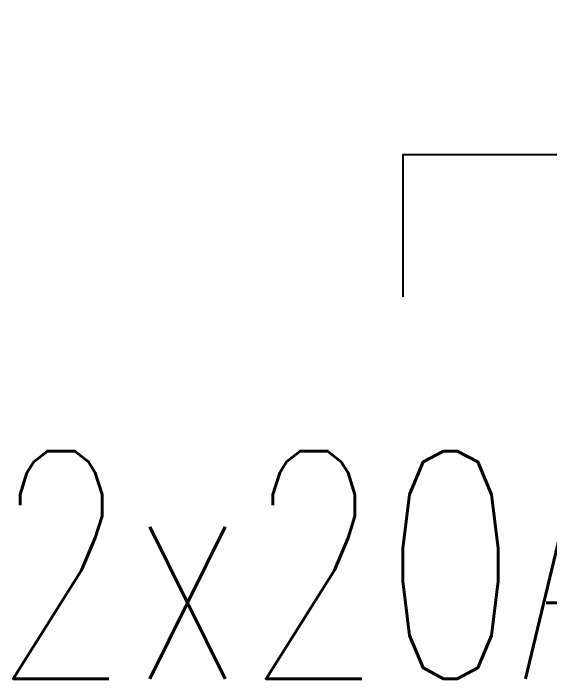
# Model space of a CAD drawing. Extents: x -14808 to 281570, y -29214 to 19989.
# Drawn here: x 355 to 826, y 9387 to 9972 of the extents above; entities that cross this region are included whole.
import ezdxf
from ezdxf.enums import TextEntityAlignment as Align

# ---------------------------------------------------------------- set-up
doc = ezdxf.new("R2010")
doc.units = 0
doc.header["$LTSCALE"] = 0.25
doc.layers.add('E-POWR-CIRC-NUMB', color=6, linetype='Continuous', lineweight=25)
doc.layers.add('E-POWR-CTRL-NUMB', color=6, linetype='Continuous', lineweight=25)
doc.layers.add('E-POWR-IDEN', color=101, linetype='Continuous')
doc.layers.add('e-powr-swch @ 100', color=191, linetype='Continuous')
doc.styles.add('DC_SIMPLEX', font='SIMPLEX.shx', dxfattribs={"width": 0.7})

# ---------------------------------------------------------------- blocks, each defined once
blk = doc.blocks.new('*U130')
blk.add_lwpolyline([(-2.25, -2.5), (-2.25, 0), (2.25, 0), (2.25, -2.5)], close=True)
blk.add_lwpolyline([(-2.25, -1.25), (-3.75, -1.25), (-3.75, -2.5)])
at = {"layer": 'E-POWR-CIRC-NUMB', "style": 'DC_SIMPLEX', "width": 0.7, "flags": 8}
blk.add_attdef('CIRCUIT', (4.2332, 3.6884), '', height=2, rotation=360, dxfattribs=at)
at = {"layer": 'E-POWR-CTRL-NUMB', "style": 'DC_SIMPLEX', "width": 0.7, "flags": 8}
blk.add_attdef('AMPER', text='', height=2, rotation=360, dxfattribs=at).set_placement((4.2332, 1.25), align=Align.MIDDLE_LEFT)
at = {"layer": 'E-POWR-IDEN', "style": 'DC_SIMPLEX', "width": 0.7, "flags": 8}
blk.add_attdef('TYPE', text='', height=1.8, rotation=180, dxfattribs=at).set_placement((0, -1.25), align=Align.MIDDLE_CENTER)

msp = doc.modelspace()

# ---------------------------------------------------------------- block references
at = {"layer": 'e-powr-swch @ 100'}
ref = msp.add_blockref('*U130', (1072.15, 9972.36, 0), dxfattribs=dict(at, xscale=100, yscale=100, zscale=100))
ref.add_attrib('TYPE', 'D.S.', dxfattribs={"layer": 'E-POWR-IDEN', "height": 180, "rotation": 360, "style": 'DC_SIMPLEX', "width": 0.7, "flags": 8}).set_placement((1072.15, 10097.36, 0), align=Align.MIDDLE_CENTER)
ref.add_attrib('AMPER', '2x20A', dxfattribs={"layer": 'E-POWR-CTRL-NUMB', "height": 200, "rotation": 360, "style": 'DC_SIMPLEX', "width": 0.7, "flags": 8}).set_placement((337.07, 9486.87, 0), align=Align.MIDDLE_LEFT)

doc.saveas('drawing.dxf')
